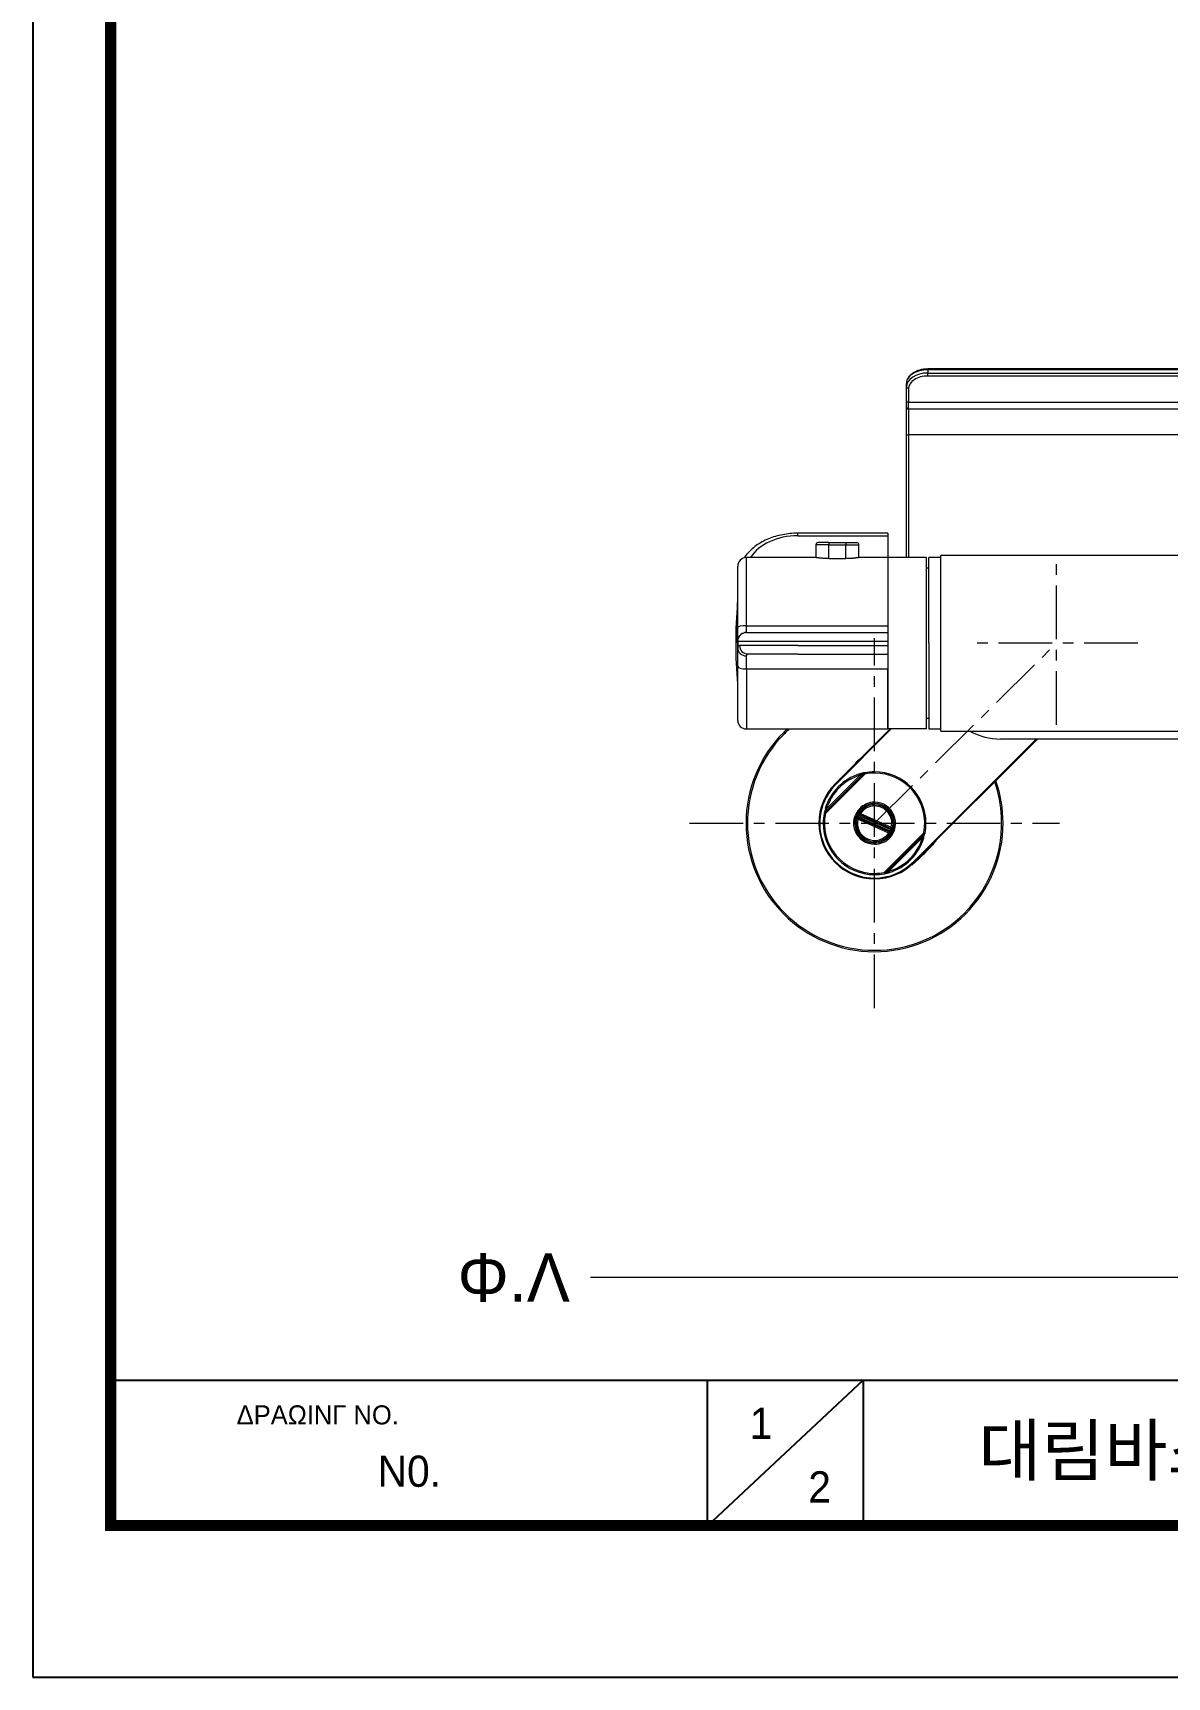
# Model space of a CAD drawing. Extents: x 1151 to 2280, y 0 to 827.
# Drawn here: x 1151.1 to 1415.9, y 0 to 383.8 of the extents above; entities that cross this region are included whole.
import ezdxf

# ---------------------------------------------------------------- set-up
doc = ezdxf.new("R2010")
doc.units = 0
doc.header["$LTSCALE"] = 10
doc.header["$MEASUREMENT"] = 0
doc.linetypes.add('CENTER', pattern=[2, 1.25, -0.25, 0.25, -0.25])
doc.layers.get('0').update_dxf_attribs({"linetype": 'CONTINUOUS'})
doc.layers.add('1', color=7, linetype='CONTINUOUS')
doc.layers.add('DEF_LAYER_ASSEM_MEMBER', color=7, linetype='CONTINUOUS')
doc.layers.add('20', color=7, linetype='CONTINUOUS', true_color=0xffffff)
doc.layers.add('치수선', color=7, linetype='CONTINUOUS', lineweight=20)
doc.styles.get("Standard").update_dxf_attribs({"font": 'SYMBOL'})
doc.styles.add('단선완성형', font='')
doc.styles.get('단선완성형').set_extended_font_data('Gulim')

msp = doc.modelspace()

# ---------------------------------------------------------------- linework, layer by layer
at = {"color": 5}
msp.add_line((1169.29, 69.28), (2077.88, 69.28), dxfattribs=at)
at = {"color": 5, "ltscale": 40}
for p, q in [((1308.56, 69.28), (1308.56, 35.27)), ((1308.56, 69.28), (1308.56, 35.27)), ((1344.95, 69.28), (1308.56, 35.27)), ((1344.95, 69.28), (1308.56, 35.27)), ((1344.95, 69.28), (1344.95, 35.27)), ((1344.95, 69.28), (1344.95, 35.27))]:
    msp.add_line(p, q, dxfattribs=at)
at = {"ltscale": 0.5}
msp.add_line((1169.29, 35.4), (1169.29, 35.4), dxfattribs=at)
msp.add_lwpolyline([(1151.14, 0), (2279.54, 0), (2279.54, 826.8), (1151.14, 826.8)], close=True, dxfattribs=at)
at = {"color": 5, "linetype": 'ByBlock', "lineweight": 200, "const_width": 2.6}
msp.add_lwpolyline([(1169.29, 35.4), (2261.29, 35.4), (2261.29, 807.6), (1169.29, 807.6)], close=True, dxfattribs=at)
at = {"layer": '1', "color": 7, "linetype": 'Continuous', "lineweight": 18}
for p, q in [((1530.03, 305.36), (1360.03, 305.36)), ((1355.03, 301.2), (1355.03, 301.97)), ((1355.03, 298), (1355.03, 301.2)), ((1355.03, 296.48), (1355.03, 298)), ((1355.03, 289.98), (1355.03, 296.48)), ((1534.53, 295.98), (1355.53, 295.98)), ((1355.03, 261.33), (1355.03, 289.98)), ((1350.68, 267.02), (1329.68, 267.02)), ((1350.68, 267.02), (1350.68, 266.44)), ((1350.68, 266.44), (1350.68, 261.33)), ((1333.93, 261.33), (1317.68, 261.33)), ((1333.93, 264.33), (1333.93, 261.33)), ((1336.93, 264.83), (1334.43, 264.83)), ((1336.93, 264.83), (1340.93, 264.83)), ((1336.93, 261.11), (1340.93, 261.11)), ((1340.93, 264.83), (1343.43, 264.83)), ((1343.93, 261.33), (1343.93, 264.33)), ((1350.68, 261.33), (1343.93, 261.33)), ((1350.68, 261.33), (1350.68, 245.42)), ((1359.68, 261.33), (1350.68, 261.33)), ((1350.68, 261.33), (1350.68, 245.42)), ((1359.68, 261.33), (1359.68, 221.33)), ((1363.03, 261.33), (1360.28, 261.33)), ((1360.28, 241.33), (1360.28, 261.33)), ((1315.68, 245.02), (1315.68, 259.33)), ((1360.28, 258.83), (1359.68, 258.83)), ((1315.68, 250.83), (1315.64, 250.83)), ((1315.64, 241.33), (1315.64, 250.83)), ((1315.68, 241.87), (1315.68, 245.02)), ((1315.68, 241.87), (1315.68, 240.23)), ((1317.69, 243.83), (1329.68, 243.83)), ((1329.68, 243.83), (1350.68, 243.83)), ((1350.68, 245.42), (1350.68, 243.83)), ((1350.68, 243.83), (1350.68, 241.83)), ((1350.68, 241.83), (1350.68, 240.83)), ((1315.64, 241.33), (1315.64, 231.83)), ((1315.68, 235.93), (1315.68, 240.23)), ((1329.68, 238.83), (1318.03, 238.83)), ((1329.68, 238.83), (1350.68, 238.83)), ((1350.68, 240.83), (1350.68, 238.83)), ((1350.68, 238.83), (1350.68, 235.33)), ((1360.28, 241.33), (1360.28, 221.33)), ((1315.68, 223.33), (1315.68, 235.93)), ((1350.68, 235.33), (1350.68, 221.33)), ((1350.68, 221.33), (1350.68, 235.33)), ((1315.64, 231.83), (1315.68, 231.83)), ((1359.68, 223.83), (1360.28, 223.83)), ((1317.68, 221.33), (1350.68, 221.33)), ((1351.22, 221.33), (1338.41, 208.53)), ((1359.68, 221.33), (1350.68, 221.33)), ((1356.79, 190.14), (1385.63, 218.98)), ((1360.28, 221.33), (1363.03, 221.33)), ((1426.23, 218.98), (1377.03, 218.98)), ((1345.16, 211.03), (1335.9, 201.78)), ((1343.59, 200.94), (1343.87, 200.83)), ((1343.72, 201.22), (1343.99, 201.09)), ((1351.02, 197.32), (1343.81, 200.52)), ((1344.17, 201.34), (1351.39, 198.13)), ((1350.05, 187.64), (1359.3, 196.89)), ((1351.02, 197.32), (1350.9, 197.04)), ((1351.48, 197.43), (1351.21, 197.56)), ((1351.6, 197.72), (1351.33, 197.83))]:
    msp.add_line(p, q, dxfattribs=at)
at = {"layer": '1', "color": 7, "linetype": 'Continuous', "lineweight": 13}
for p, q in [((1360.03, 305.36), (1360.03, 305.18)), ((1360.03, 305.18), (1360.03, 304.41)), ((1530.03, 305.18), (1360.03, 305.18)), ((1360.03, 304.41), (1530.03, 304.41)), ((1360.03, 303.71), (1360.03, 304.41)), ((1530.03, 303.71), (1360.03, 303.71)), ((1355.53, 300.82), (1355.53, 297.62)), ((1355.53, 295.98), (1355.53, 297.62)), ((1355.53, 297.62), (1534.53, 297.62)), ((1355.53, 295.98), (1355.53, 289.98)), ((1355.03, 289.98), (1355.53, 289.98)), ((1355.53, 289.98), (1355.53, 261.33)), ((1534.53, 289.98), (1355.53, 289.98)), ((1329.68, 266.44), (1329.68, 267.02)), ((1329.68, 266.44), (1350.68, 266.44)), ((1317.68, 245.42), (1317.68, 261.33)), ((1336.93, 264.33), (1333.93, 264.33)), ((1336.93, 264.83), (1336.93, 264.33)), ((1336.93, 261.11), (1336.93, 264.33)), ((1336.93, 264.33), (1340.93, 264.33)), ((1340.93, 264.83), (1340.93, 264.33)), ((1340.93, 264.33), (1343.93, 264.33)), ((1340.93, 261.11), (1340.93, 264.33)), ((1315.7, 241.83), (1329.68, 241.83)), ((1317.68, 243.85), (1317.68, 245.42)), ((1317.68, 245.42), (1350.68, 245.42)), ((1329.68, 241.83), (1350.68, 241.83)), ((1329.68, 240.83), (1316.08, 240.83)), ((1317.68, 235.33), (1317.68, 238.4)), ((1329.68, 240.83), (1350.68, 240.83)), ((1317.68, 235.33), (1317.68, 221.33)), ((1317.68, 235.33), (1350.68, 235.33)), ((1326.39, 220.55), (1326.62, 220.32)), ((1351.5, 221.33), (1338.55, 208.39)), ((1356.65, 190.28), (1385.35, 218.98)), ((1345.37, 210.82), (1345.31, 211.11)), ((1347.6, 211.33), (1347.6, 211.03)), ((1345.37, 210.82), (1336.12, 201.57)), ((1336.39, 202.69), (1344.24, 210.54)), ((1338.55, 208.39), (1338.41, 208.53)), ((1339.11, 207.82), (1339.33, 207.61)), ((1345.16, 211.03), (1345.37, 210.82)), ((1347.6, 204.23), (1347.6, 203.93)), ((1347.6, 203.65), (1347.6, 203.35)), ((1335.82, 201.62), (1336.12, 201.57)), ((1336.12, 201.57), (1335.9, 201.78)), ((1343.4, 200.32), (1343.69, 200.25)), ((1343.69, 200.25), (1343.81, 200.52)), ((1350.9, 197.04), (1343.69, 200.25)), ((1343.87, 200.83), (1351.21, 197.56)), ((1351.33, 197.83), (1343.99, 201.09)), ((1344.29, 201.61), (1344.04, 201.78)), ((1344.35, 202.59), (1344.14, 202.8)), ((1344.17, 201.34), (1344.29, 201.61)), ((1344.29, 201.61), (1351.51, 198.41)), ((1349.83, 187.85), (1359.09, 197.1)), ((1351.07, 195.87), (1350.85, 196.08)), ((1350.9, 197.04), (1351.15, 196.87)), ((1358.81, 195.98), (1350.96, 188.13)), ((1351.51, 198.41), (1351.39, 198.13)), ((1351.8, 198.34), (1351.51, 198.41)), ((1359.38, 197.04), (1359.09, 197.1)), ((1359.09, 197.1), (1359.3, 196.89)), ((1356.09, 190.85), (1355.87, 191.06)), ((1356.79, 190.14), (1356.65, 190.28)), ((1347.6, 186.53), (1347.6, 186.33)), ((1349.83, 187.85), (1349.89, 187.56)), ((1350.05, 187.64), (1349.83, 187.85)), ((1368.58, 178.35), (1368.81, 178.12))]:
    msp.add_line(p, q, dxfattribs=at)
at = {"layer": '1', "color": 7, "linetype": 'Continuous', "lineweight": 18}
for centre, radius, start, end in [((1355.53, 296.48), 0.5, 180, 270), ((1317.68, 259.33), 2, 90, 180), ((1334.43, 264.33), 0.5, 90, 180), ((1343.43, 264.33), 0.5, 0, 90), ((1415.18, 241.33), 100, 174.5487, 180), ((1415.18, 241.33), 100, 180, 185.4513), ((1317.68, 223.33), 2, 180, 270), ((1347.6, 199.33), 30, 135, 180), ((1347.6, 199.33), 29.67, 135, 225), ((1347.6, 199.33), 30, 132.8351, 135), ((1347.6, 199.33), 29.67, 132.1488, 135), ((1377.03, 233.98), 15, 241.1986, 270), ((1345.37, 210.82), 0.3, 101.0023, 135.0006), ((1347.6, 199.33), 12, 90, 101.0023), ((1347.6, 199.33), 12, 0, 90), ((1347.6, 199.33), 13, 135, 180), ((1347.6, 199.33), 12, 135, 163.3164), ((1347.6, 199.33), 12, 106.6836, 135), ((1347.6, 199.33), 29.67, 315, 19.0153), ((1347.6, 199.33), 30, 0, 19.3219), ((1347.6, 199.33), 4.32, 90, 145.4316), ((1347.6, 199.33), 4.6, 90, 135), ((1347.6, 199.33), 4.6, 0, 90), ((1347.6, 199.33), 4.32, 0, 90), ((1347.6, 199.33), 12, 168.9977, 180), ((1336.12, 201.57), 0.3, 135, 168.9977), ((1347.6, 199.33), 4.6, 135, 180), ((1347.6, 199.33), 4.32, 166.8266, 180), ((1343.69, 200.25), 0.3, 66.0324, 166.827), ((1347.6, 199.33), 4.02, 166.8267, 325.2443), ((1347.6, 199.33), 4.32, 154.0479, 158.2073), ((1344.29, 201.61), 0.3, 145.4297, 180), ((1344.29, 201.61), 0.3, 180, 246.042), ((1347.6, 199.33), 4.02, 90, 145.4312), ((1347.6, 199.33), 4.02, 346.639, 90), ((1347.6, 199.33), 30, 180, 270), ((1347.6, 199.33), 13, 180, 270), ((1347.6, 199.33), 12, 180, 270), ((1347.6, 199.33), 4.6, 180, 315), ((1347.6, 199.33), 4.32, 180, 270), ((1347.6, 199.33), 4.32, 270, 325.2439), ((1347.6, 199.33), 4.6, 315, 360), ((1350.9, 197.04), 0.3, 0, 66.0278), ((1350.9, 197.04), 0.3, 325.2449, 360), ((1351.51, 198.41), 0.3, 246.0292, 346.6396), ((1347.6, 199.33), 4.32, 333.8632, 338.0226), ((1347.6, 199.33), 4.32, 346.6388, 0), ((1347.6, 199.33), 12, 315, 343.3164), ((1359.09, 197.1), 0.3, 315, 348.9977), ((1347.6, 199.33), 12, 348.9977, 360), ((1347.6, 199.33), 30, 315, 0), ((1347.6, 199.33), 13, 270, 314.9999), ((1347.6, 199.33), 12, 286.6836, 315), ((1347.6, 199.33), 12, 270, 281.0023), ((1349.83, 187.85), 0.3, 281.0023, 315.0006), ((1347.6, 199.33), 29.67, 225, 270), ((1347.6, 199.33), 29.67, 270, 315), ((1347.6, 199.33), 30, 270, 315)]:
    msp.add_arc(centre, radius, start, end, dxfattribs=at)
at = {"layer": '1', "color": 7, "linetype": 'Continuous', "lineweight": 13}
for radius, start, end in [(12.8, 135, 270), (11.7, 135, 163.3164), (11.7, 106.6836, 135), (11.7, 90, 101.0023), (11.7, 348.9977, 90), (4.9, 90, 135), (4.9, 315, 90), (11.7, 168.9977, 270), (4.9, 135, 270), (4.02, 154.0479, 158.2073), (4.9, 270, 315), (4.02, 333.8632, 338.0226), (11.7, 315, 343.3164), (12.8, 270, 315), (11.7, 286.6836, 315), (11.7, 270, 281.0023)]:
    msp.add_arc((1347.6, 199.33), radius, start, end, dxfattribs=at)
for centre, major_axis, ratio, start_param, end_param in [((1360.03, 301.97), (5, 0), 0.642788, 1.570796, 3.141593), ((1360.03, 301.2), (-5, 0), 0.642788, 4.712389, 6.283185), ((1360.03, 300.82), (4.5, 0), 0.642788, 1.570796, 3.141593), ((1355.53, 301.2), (0.5, 0), 0.766044, 3.141593, 4.712389), ((1355.53, 298), (0.5, 0), 0.766044, 3.141593, 4.712389), ((1329.68, 257.95), (-12, 0), 0.707107, 4.712389, 5.873096), ((1317.68, 245.02), (-2, 0), 0.204545, 4.712389, 6.283185), ((1317.69, 241.83), (0, -2), 0.999006, 3.321253, 4.712389), ((1317.68, 241.87), (2, 0), 0.99102, 1.570796, 2.97008), ((1317.68, 240.23), (-2, 0), 0.913461, 0, 1.570796), ((1318.03, 240.83), (0, -2), 0.971418, 4.712389, 6.283185), ((1317.68, 235.93), (2, 0), 0.3, 3.141593, 4.712389)]:
    msp.add_ellipse(centre, major_axis=major_axis, ratio=ratio, start_param=start_param, end_param=end_param, dxfattribs=at)
at = {"layer": '1', "color": 7, "linetype": 'Continuous', "lineweight": 18}
for centre, major_axis, ratio, start_param, end_param in [((1317.68, 241.87), (2, 0), 0.99102, 2.97008, 3.141591), ((1317.69, 241.83), (0, -2), 0.999006, 3.141593, 3.321252)]:
    msp.add_ellipse(centre, major_axis=major_axis, ratio=ratio, start_param=start_param, end_param=end_param, dxfattribs=at)
for points, knots in [([(1360.03, 305.36), (1359.86, 305.36), (1359.37, 305.34), (1358.57, 305.24), (1357.68, 304.99), (1356.87, 304.63), (1356.17, 304.17), (1355.61, 303.62), (1355.22, 303), (1355.05, 302.43), (1355.03, 302.08), (1355.03, 301.97)], [0, 0, 0, 0, 0.06589, 0.189956, 0.314448, 0.439425, 0.564972, 0.690689, 0.815247, 0.936907, 1, 1, 1, 1]), ([(1329.68, 267.02), (1329.36, 267.02), (1328.46, 267), (1326.98, 266.86), (1325.26, 266.52), (1323.62, 266.03), (1322.06, 265.39), (1320.62, 264.6), (1319.33, 263.67), (1318.19, 262.62), (1317.51, 261.78), (1317.19, 261.31), (1317.15, 261.24)], [0, 0, 0, 0, 0.061917, 0.176469, 0.291217, 0.406169, 0.521359, 0.636767, 0.752221, 0.867402, 0.981857, 1, 1, 1, 1]), ([(1336.93, 261.11), (1336.83, 261.11), (1336.74, 261.11), (1336.54, 261.11), (1336.35, 261.12), (1336.16, 261.12), (1336.04, 261.13), (1336.02, 261.13), (1335.97, 261.13), (1335.94, 261.13), (1335.87, 261.14), (1335.83, 261.14), (1335.69, 261.15), (1335.52, 261.16), (1335.35, 261.17), (1335.23, 261.18), (1335.17, 261.19), (1335.11, 261.19), (1335.07, 261.2), (1335.05, 261.2), (1334.95, 261.21), (1334.81, 261.22), (1334.61, 261.24), (1334.49, 261.26), (1334.41, 261.27), (1334.39, 261.27), (1334.33, 261.28), (1334.31, 261.28), (1334.24, 261.29), (1334.16, 261.3), (1334.09, 261.31), (1334.05, 261.32), (1334.04, 261.32), (1334.01, 261.32), (1334, 261.32), (1333.97, 261.33), (1333.94, 261.33), (1333.93, 261.33), (1333.93, 261.33), (1333.93, 261.33)], [0, 0, 0, 0, 0.062448, 0.062448, 0.124896, 0.187344, 0.187344, 0.202956, 0.202956, 0.218568, 0.218568, 0.249792, 0.249792, 0.31224, 0.374688, 0.374688, 0.405912, 0.421524, 0.421524, 0.437136, 0.437136, 0.499584, 0.562032, 0.62448, 0.62448, 0.655704, 0.655704, 0.686928, 0.686928, 0.749376, 0.811824, 0.811824, 0.843048, 0.843048, 0.874272, 0.874272, 0.93672, 0.999168, 1, 1, 1, 1]), ([(1343.93, 261.33), (1343.93, 261.33), (1343.93, 261.33), (1343.92, 261.33), (1343.91, 261.33), (1343.91, 261.33), (1343.9, 261.33), (1343.88, 261.33), (1343.86, 261.32), (1343.81, 261.32), (1343.74, 261.31), (1343.69, 261.3), (1343.67, 261.3), (1343.62, 261.29), (1343.6, 261.29), (1343.53, 261.28), (1343.43, 261.26), (1343.32, 261.25), (1343.22, 261.24), (1343.17, 261.23), (1343.12, 261.23), (1343.09, 261.23), (1343.07, 261.22), (1342.99, 261.21), (1342.84, 261.2), (1342.61, 261.18), (1342.44, 261.16), (1342.33, 261.16), (1342.31, 261.16), (1342.26, 261.15), (1342.24, 261.15), (1342.17, 261.15), (1342.13, 261.14), (1341.99, 261.14), (1341.81, 261.13), (1341.62, 261.12), (1341.47, 261.12), (1341.43, 261.11), (1341.33, 261.11), (1341.28, 261.11), (1341.13, 261.11), (1341.03, 261.11), (1340.93, 261.11)], [0, 0, 0, 0, 0.061855, 0.061855, 0.077491, 0.077491, 0.093127, 0.124398, 0.124398, 0.186941, 0.249484, 0.249484, 0.280756, 0.280756, 0.312027, 0.312027, 0.37457, 0.437113, 0.437113, 0.468385, 0.48402, 0.48402, 0.499656, 0.499656, 0.562199, 0.624742, 0.687285, 0.687285, 0.702921, 0.702921, 0.718557, 0.718557, 0.749828, 0.749828, 0.812371, 0.874914, 0.874914, 0.906186, 0.906186, 0.937457, 0.937457, 1, 1, 1, 1]), ([(1315.68, 240.23), (1315.68, 240.23), (1315.68, 240.24), (1315.68, 240.26), (1315.68, 240.28), (1315.68, 240.29), (1315.68, 240.31), (1315.69, 240.32), (1315.69, 240.34), (1315.69, 240.35), (1315.69, 240.36), (1315.69, 240.36)], [0, 0, 0, 0, 0.114345, 0.228652, 0.342924, 0.457163, 0.571372, 0.685554, 0.799712, 0.913849, 1, 1, 1, 1]), ([(1344.11, 214.3), (1344.11, 214.3), (1344.1, 214.3), (1344.02, 214.24), (1343.85, 214.09), (1343.65, 213.91), (1343.49, 213.75), (1343.38, 213.65), (1343.31, 213.59), (1343.27, 213.54), (1343.23, 213.51), (1343.19, 213.46), (1343.15, 213.43), (1343.15, 213.41), (1343.15, 213.41), (1343.15, 213.41)], [0, 0, 0, 0, 0.110053, 0.27387, 0.427632, 0.584129, 0.664982, 0.729062, 0.755049, 0.778633, 0.801626, 0.825956, 0.884437, 0.96223, 1, 1, 1, 1]), ([(1345.31, 211.11), (1345.31, 211.11), (1345.31, 211.11), (1345.31, 211.11), (1345.31, 211.11), (1345.3, 211.11), (1345.3, 211.11), (1345.3, 211.11), (1345.29, 211.11), (1345.29, 211.11), (1345.29, 211.11), (1345.28, 211.11), (1345.27, 211.11), (1345.26, 211.1), (1345.24, 211.1), (1345.22, 211.1), (1345.19, 211.09), (1345.14, 211.08), (1345.08, 211.07), (1345.03, 211.06), (1344.97, 211.04), (1344.93, 211.03), (1344.91, 211.03), (1344.9, 211.03), (1344.89, 211.02), (1344.88, 211.02), (1344.86, 211.02), (1344.85, 211.01), (1344.83, 211.01), (1344.81, 211.01), (1344.79, 211), (1344.77, 211), (1344.74, 210.99), (1344.72, 210.98), (1344.69, 210.98), (1344.66, 210.97), (1344.63, 210.96), (1344.59, 210.95), (1344.56, 210.94), (1344.52, 210.93), (1344.48, 210.92), (1344.44, 210.91), (1344.4, 210.9), (1344.35, 210.89), (1344.31, 210.87), (1344.26, 210.86), (1344.21, 210.84), (1344.17, 210.83), (1344.16, 210.83)], [0, 0, 0, 0, 0.008315, 0.016856, 0.02562, 0.034609, 0.043825, 0.053272, 0.062959, 0.072893, 0.083087, 0.093554, 0.104309, 0.130389, 0.156505, 0.182812, 0.209413, 0.260504, 0.310075, 0.357671, 0.402775, 0.444855, 0.450226, 0.456901, 0.464872, 0.47413, 0.484662, 0.496456, 0.509495, 0.523777, 0.539308, 0.556104, 0.574192, 0.593582, 0.614266, 0.636237, 0.659489, 0.684026, 0.70985, 0.736966, 0.765376, 0.79508, 0.826075, 0.858351, 0.891899, 0.926704, 0.962746, 1, 1, 1, 1]), ([(1345.12, 211.01), (1345.1, 211.01), (1345, 210.97), (1344.65, 210.89), (1344.36, 210.84), (1344.16, 210.81)], [0, 0, 0, 0, 0.09004, 0.449414, 1, 1, 1, 1]), ([(1344.24, 210.54), (1344.29, 210.57), (1344.38, 210.62), (1344.52, 210.7), (1344.64, 210.76), (1344.73, 210.81), (1344.79, 210.85), (1344.86, 210.88), (1344.94, 210.93), (1345.04, 210.98), (1345.13, 211.02), (1345.16, 211.03), (1345.16, 211.03)], [0, 0, 0, 0, 0.125061, 0.250123, 0.375184, 0.437715, 0.500245, 0.562776, 0.625307, 0.750368, 0.87543, 1, 1, 1, 1]), ([(1335.9, 201.78), (1335.9, 201.78), (1335.91, 201.8), (1335.96, 201.89), (1336.01, 201.99), (1336.05, 202.08), (1336.09, 202.14), (1336.12, 202.21), (1336.17, 202.3), (1336.24, 202.41), (1336.31, 202.55), (1336.37, 202.65), (1336.39, 202.69)], [0, 0, 0, 0, 0.125, 0.25, 0.375, 0.4375, 0.5, 0.5625, 0.625, 0.75, 0.875, 1, 1, 1, 1]), ([(1336.13, 202.77), (1336.1, 202.58), (1336.05, 202.31), (1335.98, 202.01), (1335.94, 201.88), (1335.93, 201.83), (1335.92, 201.81)], [0, 0, 0, 0, 0.549785, 0.799323, 0.909746, 1, 1, 1, 1]), ([(1343.4, 200.32), (1343.4, 200.32), (1343.4, 200.32), (1343.4, 200.32), (1343.4, 200.32), (1343.4, 200.32), (1343.4, 200.32), (1343.4, 200.32), (1343.4, 200.33), (1343.4, 200.33), (1343.4, 200.33), (1343.4, 200.33), (1343.4, 200.33), (1343.4, 200.34), (1343.4, 200.34), (1343.4, 200.34), (1343.4, 200.35), (1343.4, 200.35), (1343.41, 200.36), (1343.41, 200.36), (1343.41, 200.37), (1343.41, 200.38), (1343.42, 200.4), (1343.42, 200.43), (1343.43, 200.47), (1343.45, 200.51), (1343.46, 200.55), (1343.47, 200.6), (1343.49, 200.65), (1343.5, 200.7), (1343.51, 200.73), (1343.52, 200.75), (1343.53, 200.78), (1343.54, 200.8), (1343.55, 200.82), (1343.56, 200.85), (1343.56, 200.87), (1343.57, 200.89), (1343.58, 200.91), (1343.59, 200.93), (1343.59, 200.94)], [0, 0, 0, 0, 0.011884, 0.02375, 0.035604, 0.047453, 0.059303, 0.07116, 0.083032, 0.094924, 0.106843, 0.118795, 0.130787, 0.142824, 0.154914, 0.167061, 0.179273, 0.191555, 0.203912, 0.216351, 0.228878, 0.241497, 0.302241, 0.36335, 0.425384, 0.488882, 0.552717, 0.615925, 0.679012, 0.742488, 0.768957, 0.795161, 0.821138, 0.846927, 0.872569, 0.898104, 0.923573, 0.949018, 0.974479, 1, 1, 1, 1]), ([(1343.62, 200.76), (1343.59, 200.73), (1343.55, 200.68), (1343.49, 200.58), (1343.44, 200.48), (1343.42, 200.41), (1343.41, 200.37)], [0, 0, 0, 0, 0.225349, 0.468342, 0.726751, 1, 1, 1, 1]), ([(1343.47, 200.46), (1343.48, 200.47), (1343.51, 200.5), (1343.58, 200.56), (1343.65, 200.61), (1343.7, 200.64)], [0, 0, 0, 0, 0.173144, 0.468277, 1, 1, 1, 1]), ([(1343.56, 200.55), (1343.58, 200.56), (1343.62, 200.57), (1343.69, 200.58), (1343.76, 200.57), (1343.8, 200.56), (1343.81, 200.55)], [0, 0, 0, 0, 0.265993, 0.525001, 0.771079, 1, 1, 1, 1]), ([(1343.72, 201.22), (1343.72, 201.23), (1343.72, 201.24), (1343.73, 201.25), (1343.73, 201.26), (1343.74, 201.27), (1343.75, 201.28), (1343.75, 201.29), (1343.76, 201.3), (1343.76, 201.31), (1343.77, 201.32), (1343.77, 201.33), (1343.78, 201.35), (1343.78, 201.36), (1343.79, 201.37), (1343.8, 201.38), (1343.8, 201.39), (1343.81, 201.4), (1343.81, 201.41), (1343.82, 201.42), (1343.83, 201.43), (1343.84, 201.45), (1343.86, 201.49), (1343.89, 201.54), (1343.91, 201.58), (1343.94, 201.62), (1343.96, 201.66), (1343.98, 201.69), (1344, 201.72), (1344.01, 201.74), (1344.02, 201.75), (1344.02, 201.76), (1344.03, 201.76), (1344.03, 201.77), (1344.04, 201.77), (1344.04, 201.78), (1344.04, 201.78), (1344.04, 201.78), (1344.04, 201.78), (1344.04, 201.78), (1344.04, 201.78), (1344.04, 201.78)], [0, 0, 0, 0, 0.012767, 0.025514, 0.038246, 0.05097, 0.06369, 0.076411, 0.089138, 0.101877, 0.114633, 0.127411, 0.140217, 0.153054, 0.165929, 0.178846, 0.191811, 0.204827, 0.217901, 0.231037, 0.244239, 0.257513, 0.320948, 0.384019, 0.447235, 0.511104, 0.574567, 0.636591, 0.697713, 0.758497, 0.781365, 0.803944, 0.826266, 0.848367, 0.870283, 0.892051, 0.913708, 0.935292, 0.956843, 0.9784, 1, 1, 1, 1]), ([(1344.01, 201.74), (1343.99, 201.71), (1343.96, 201.65), (1343.91, 201.54), (1343.88, 201.43), (1343.87, 201.36), (1343.87, 201.33)], [0, 0, 0, 0, 0.273215, 0.531604, 0.7746, 1, 1, 1, 1]), ([(1344.01, 201.34), (1344, 201.4), (1343.99, 201.48), (1343.99, 201.57), (1343.99, 201.61), (1343.99, 201.61)], [0, 0, 0, 0, 0.570961, 0.8878, 1, 1, 1, 1]), ([(1344.16, 201.32), (1344.14, 201.33), (1344.1, 201.35), (1344.05, 201.39), (1344.01, 201.45), (1343.99, 201.49), (1343.99, 201.51)], [0, 0, 0, 0, 0.228993, 0.475088, 0.734066, 1, 1, 1, 1]), ([(1351.04, 197.34), (1351.06, 197.33), (1351.09, 197.31), (1351.14, 197.27), (1351.18, 197.21), (1351.2, 197.17), (1351.21, 197.15)], [0, 0, 0, 0, 0.22892, 0.474998, 0.734007, 1, 1, 1, 1]), ([(1351.48, 197.43), (1351.47, 197.43), (1351.47, 197.42), (1351.47, 197.41), (1351.46, 197.4), (1351.45, 197.39), (1351.45, 197.38), (1351.44, 197.37), (1351.44, 197.36), (1351.43, 197.34), (1351.43, 197.33), (1351.42, 197.32), (1351.41, 197.31), (1351.41, 197.3), (1351.4, 197.29), (1351.4, 197.28), (1351.39, 197.27), (1351.39, 197.26), (1351.38, 197.25), (1351.37, 197.24), (1351.37, 197.23), (1351.36, 197.2), (1351.33, 197.17), (1351.31, 197.12), (1351.28, 197.08), (1351.26, 197.04), (1351.23, 197), (1351.21, 196.97), (1351.19, 196.94), (1351.18, 196.92), (1351.17, 196.91), (1351.17, 196.9), (1351.16, 196.9), (1351.16, 196.89), (1351.16, 196.89), (1351.15, 196.88), (1351.15, 196.88), (1351.15, 196.88), (1351.15, 196.87), (1351.15, 196.87), (1351.15, 196.87), (1351.15, 196.87)], [0, 0, 0, 0, 0.012767, 0.025514, 0.038247, 0.050971, 0.063691, 0.076412, 0.08914, 0.10188, 0.114636, 0.127415, 0.140221, 0.153059, 0.165935, 0.178852, 0.191818, 0.204835, 0.21791, 0.231046, 0.244249, 0.257523, 0.320965, 0.384041, 0.44726, 0.511129, 0.574594, 0.636617, 0.697737, 0.758514, 0.781381, 0.803958, 0.826279, 0.848378, 0.870292, 0.892058, 0.913713, 0.935296, 0.956846, 0.978401, 1, 1, 1, 1]), ([(1351.18, 196.92), (1351.2, 196.95), (1351.24, 197.01), (1351.28, 197.12), (1351.31, 197.22), (1351.32, 197.3), (1351.32, 197.33)], [0, 0, 0, 0, 0.273249, 0.531659, 0.774651, 1, 1, 1, 1]), ([(1351.18, 197.32), (1351.19, 197.26), (1351.21, 197.17), (1351.21, 197.08), (1351.2, 197.05), (1351.2, 197.04)], [0, 0, 0, 0, 0.572134, 0.889697, 1, 1, 1, 1]), ([(1351.64, 198.11), (1351.61, 198.1), (1351.57, 198.09), (1351.51, 198.08), (1351.44, 198.09), (1351.4, 198.1), (1351.38, 198.11)], [0, 0, 0, 0, 0.265934, 0.524912, 0.771007, 1, 1, 1, 1]), ([(1351.72, 198.19), (1351.71, 198.18), (1351.69, 198.16), (1351.62, 198.09), (1351.55, 198.05), (1351.49, 198.02)], [0, 0, 0, 0, 0.175259, 0.469593, 1, 1, 1, 1]), ([(1351.58, 197.9), (1351.6, 197.93), (1351.65, 197.98), (1351.71, 198.07), (1351.76, 198.18), (1351.78, 198.25), (1351.79, 198.28)], [0, 0, 0, 0, 0.2254, 0.468397, 0.726786, 1, 1, 1, 1]), ([(1351.8, 198.34), (1351.8, 198.34), (1351.8, 198.34), (1351.8, 198.34), (1351.8, 198.34), (1351.8, 198.33), (1351.8, 198.33), (1351.8, 198.33), (1351.8, 198.33), (1351.8, 198.33), (1351.8, 198.33), (1351.8, 198.32), (1351.8, 198.32), (1351.8, 198.32), (1351.8, 198.31), (1351.8, 198.31), (1351.79, 198.31), (1351.79, 198.3), (1351.79, 198.3), (1351.79, 198.29), (1351.79, 198.29), (1351.79, 198.28), (1351.78, 198.26), (1351.77, 198.23), (1351.76, 198.19), (1351.75, 198.15), (1351.74, 198.1), (1351.72, 198.05), (1351.71, 198), (1351.69, 197.96), (1351.68, 197.93), (1351.67, 197.9), (1351.67, 197.88), (1351.66, 197.86), (1351.65, 197.83), (1351.64, 197.81), (1351.63, 197.79), (1351.62, 197.76), (1351.61, 197.74), (1351.61, 197.73), (1351.6, 197.72)], [0, 0, 0, 0, 0.011885, 0.023751, 0.035606, 0.047456, 0.059306, 0.071165, 0.083037, 0.09493, 0.10685, 0.118803, 0.130795, 0.142834, 0.154925, 0.167073, 0.179286, 0.191569, 0.203927, 0.216367, 0.228894, 0.241514, 0.302265, 0.363377, 0.425412, 0.488907, 0.552742, 0.615948, 0.67903, 0.742499, 0.768966, 0.795169, 0.821144, 0.846933, 0.872573, 0.898107, 0.923575, 0.949019, 0.97448, 1, 1, 1, 1]), ([(1359.3, 196.89), (1359.3, 196.89), (1359.29, 196.87), (1359.24, 196.78), (1359.19, 196.68), (1359.15, 196.59), (1359.11, 196.53), (1359.08, 196.46), (1359.03, 196.37), (1358.97, 196.25), (1358.89, 196.11), (1358.83, 196.02), (1358.81, 195.98)], [0, 0, 0, 0, 0.125, 0.25, 0.375, 0.4375, 0.5, 0.5625, 0.625, 0.75, 0.875, 1, 1, 1, 1]), ([(1359.08, 195.9), (1359.1, 196.09), (1359.15, 196.36), (1359.22, 196.66), (1359.26, 196.79), (1359.27, 196.84), (1359.28, 196.86)], [0, 0, 0, 0, 0.549785, 0.799323, 0.909746, 1, 1, 1, 1]), ([(1356.29, 189.59), (1356.29, 189.59), (1356.3, 189.59), (1356.32, 189.61), (1356.42, 189.68), (1356.57, 189.81), (1356.85, 190.04), (1357.34, 190.47), (1358.11, 191.17), (1359.01, 192.05), (1360.03, 193.09), (1361.03, 194.15), (1361.65, 194.84), (1361.91, 195.15), (1362, 195.28), (1362, 195.31), (1362, 195.31)], [0, 0, 0, 0, 0.008279, 0.04131, 0.07175, 0.101344, 0.131768, 0.200488, 0.283478, 0.408289, 0.549474, 0.706965, 0.82687, 0.889636, 0.956811, 1, 1, 1, 1]), ([(1350.96, 188.13), (1350.91, 188.1), (1350.82, 188.05), (1350.68, 187.97), (1350.56, 187.91), (1350.47, 187.86), (1350.41, 187.82), (1350.34, 187.79), (1350.26, 187.74), (1350.16, 187.69), (1350.07, 187.65), (1350.05, 187.64), (1350.05, 187.64)], [0, 0, 0, 0, 0.125061, 0.250122, 0.375182, 0.437713, 0.500243, 0.562774, 0.625304, 0.750365, 0.875425, 1, 1, 1, 1]), ([(1349.89, 187.56), (1349.89, 187.56), (1349.89, 187.56), (1349.89, 187.56), (1349.89, 187.56), (1349.9, 187.56), (1349.9, 187.56), (1349.9, 187.56), (1349.91, 187.56), (1349.91, 187.56), (1349.91, 187.56), (1349.92, 187.56), (1349.93, 187.56), (1349.94, 187.57), (1349.96, 187.57), (1349.98, 187.57), (1350.02, 187.58), (1350.06, 187.59), (1350.12, 187.6), (1350.17, 187.61), (1350.23, 187.63), (1350.27, 187.64), (1350.29, 187.64), (1350.3, 187.64), (1350.31, 187.64), (1350.32, 187.65), (1350.34, 187.65), (1350.35, 187.65), (1350.37, 187.66), (1350.39, 187.66), (1350.41, 187.67), (1350.43, 187.67), (1350.46, 187.68), (1350.48, 187.69), (1350.51, 187.69), (1350.54, 187.7), (1350.57, 187.71), (1350.61, 187.72), (1350.64, 187.73), (1350.68, 187.74), (1350.72, 187.75), (1350.76, 187.76), (1350.8, 187.77), (1350.85, 187.78), (1350.9, 187.8), (1350.94, 187.81), (1350.99, 187.82), (1351.03, 187.83), (1351.05, 187.84)], [0, 0, 0, 0, 0.008315, 0.016856, 0.02562, 0.034609, 0.043825, 0.053272, 0.062959, 0.072893, 0.083087, 0.093554, 0.104309, 0.130389, 0.156505, 0.182812, 0.209413, 0.260504, 0.310075, 0.357671, 0.402775, 0.444855, 0.450226, 0.456901, 0.464872, 0.47413, 0.484662, 0.496456, 0.509495, 0.523777, 0.539308, 0.556104, 0.574192, 0.593582, 0.614266, 0.636237, 0.659489, 0.684026, 0.70985, 0.736966, 0.765376, 0.79508, 0.826075, 0.858351, 0.891899, 0.926704, 0.962746, 1, 1, 1, 1]), ([(1350.08, 187.65), (1350.1, 187.66), (1350.2, 187.69), (1350.55, 187.78), (1350.84, 187.83), (1351.04, 187.86)], [0, 0, 0, 0, 0.09004, 0.449414, 1, 1, 1, 1])]:
    msp.add_open_spline(points, degree=3, knots=knots, dxfattribs=at)
for points, degree in [([(1315.72, 242.22), (1315.68, 241.84)], 1), ([(1315.7, 241.83), (1315.69, 241.83), (1315.68, 241.85), (1315.68, 241.87)], 3), ([(1317.68, 243.85), (1317.68, 243.84), (1317.69, 243.83), (1317.69, 243.83)], 3), ([(1315.69, 240.28), (1315.72, 239.9)], 1)]:
    msp.add_open_spline(points, degree=degree, dxfattribs=at)
at = {"layer": '1', "color": 7, "linetype": 'Continuous', "lineweight": 13}
for points, knots in [([(1315.69, 240.36), (1315.69, 240.36), (1315.69, 240.37), (1315.69, 240.38), (1315.69, 240.39), (1315.69, 240.41), (1315.69, 240.42), (1315.7, 240.43), (1315.7, 240.45), (1315.7, 240.46), (1315.7, 240.47), (1315.7, 240.48), (1315.71, 240.5), (1315.71, 240.51), (1315.71, 240.52), (1315.71, 240.53), (1315.72, 240.54), (1315.72, 240.55), (1315.72, 240.56), (1315.73, 240.58), (1315.73, 240.59), (1315.74, 240.6), (1315.74, 240.61), (1315.74, 240.62), (1315.75, 240.63), (1315.75, 240.63), (1315.76, 240.64), (1315.76, 240.65), (1315.77, 240.66), (1315.77, 240.67), (1315.78, 240.68), (1315.78, 240.69), (1315.79, 240.69), (1315.79, 240.7), (1315.8, 240.71), (1315.8, 240.72), (1315.81, 240.72), (1315.81, 240.73), (1315.82, 240.74), (1315.83, 240.74), (1315.83, 240.75), (1315.84, 240.76), (1315.85, 240.76), (1315.85, 240.77), (1315.86, 240.77), (1315.87, 240.78), (1315.88, 240.78), (1315.88, 240.79), (1315.89, 240.79), (1315.9, 240.8), (1315.91, 240.8), (1315.92, 240.8), (1315.93, 240.81), (1315.93, 240.81), (1315.94, 240.81), (1315.95, 240.82), (1315.96, 240.82), (1315.97, 240.82), (1315.98, 240.82), (1315.99, 240.83), (1316, 240.83), (1316.01, 240.83), (1316.02, 240.83), (1316.03, 240.83), (1316.04, 240.83), (1316.05, 240.83), (1316.06, 240.83), (1316.07, 240.83), (1316.08, 240.83), (1316.08, 240.83)], [0, 0, 0, 0, 0.003652, 0.01855, 0.033446, 0.04834, 0.063234, 0.078127, 0.093019, 0.107912, 0.122806, 0.1377, 0.152596, 0.167493, 0.182392, 0.197294, 0.212199, 0.227106, 0.242017, 0.256932, 0.271851, 0.286775, 0.301703, 0.316637, 0.331577, 0.346523, 0.361475, 0.376434, 0.3914, 0.406373, 0.421355, 0.436345, 0.451343, 0.46635, 0.481367, 0.496393, 0.511429, 0.526476, 0.541533, 0.556602, 0.571682, 0.586774, 0.601878, 0.616994, 0.632124, 0.647267, 0.662423, 0.677593, 0.692778, 0.707977, 0.723191, 0.738421, 0.753666, 0.768927, 0.784205, 0.799499, 0.814811, 0.830139, 0.845486, 0.860851, 0.876234, 0.891635, 0.907056, 0.922496, 0.937956, 0.953436, 0.968937, 0.984458, 1, 1, 1, 1]), ([(1318.03, 238.83), (1318.02, 238.83), (1318.02, 238.83), (1318.01, 238.83), (1318, 238.83), (1317.99, 238.83), (1317.98, 238.83), (1317.97, 238.83), (1317.96, 238.83), (1317.95, 238.83), (1317.94, 238.83), (1317.93, 238.82), (1317.92, 238.82), (1317.91, 238.82), (1317.9, 238.82), (1317.9, 238.82), (1317.89, 238.81), (1317.88, 238.81), (1317.87, 238.81), (1317.86, 238.8), (1317.86, 238.8), (1317.85, 238.8), (1317.84, 238.79), (1317.84, 238.79), (1317.83, 238.78), (1317.82, 238.78), (1317.82, 238.77), (1317.81, 238.77), (1317.8, 238.76), (1317.8, 238.76), (1317.79, 238.75), (1317.78, 238.75), (1317.78, 238.74), (1317.77, 238.74), (1317.77, 238.73), (1317.76, 238.72), (1317.76, 238.72), (1317.75, 238.71), (1317.75, 238.7), (1317.74, 238.69), (1317.74, 238.69), (1317.74, 238.68), (1317.73, 238.67), (1317.73, 238.66), (1317.72, 238.65), (1317.72, 238.65), (1317.72, 238.64), (1317.71, 238.63), (1317.71, 238.62), (1317.71, 238.61), (1317.71, 238.6), (1317.7, 238.59), (1317.7, 238.58), (1317.7, 238.57), (1317.7, 238.56), (1317.69, 238.55), (1317.69, 238.54), (1317.69, 238.53), (1317.69, 238.51), (1317.69, 238.5), (1317.69, 238.49), (1317.69, 238.48), (1317.68, 238.47), (1317.68, 238.45), (1317.68, 238.44), (1317.68, 238.43), (1317.68, 238.41), (1317.68, 238.41), (1317.68, 238.4)], [0, 0, 0, 0, 0.01505, 0.030096, 0.045136, 0.060172, 0.075205, 0.090233, 0.105259, 0.120281, 0.135302, 0.15032, 0.165337, 0.180352, 0.195366, 0.21038, 0.225394, 0.240409, 0.255424, 0.27044, 0.285457, 0.300477, 0.315498, 0.330522, 0.34555, 0.36058, 0.375615, 0.390653, 0.405697, 0.420745, 0.435798, 0.450858, 0.465923, 0.480995, 0.496073, 0.511159, 0.526253, 0.541355, 0.556465, 0.571584, 0.586712, 0.601849, 0.616997, 0.632154, 0.647323, 0.662502, 0.677693, 0.692896, 0.708111, 0.723339, 0.738579, 0.753833, 0.7691, 0.784382, 0.799677, 0.814988, 0.830314, 0.845655, 0.861012, 0.876386, 0.891776, 0.907182, 0.922607, 0.938049, 0.953509, 0.968987, 0.984484, 1, 1, 1, 1]), ([(1344.16, 210.83), (1344.16, 210.83), (1344.16, 210.82), (1344.18, 210.75), (1344.21, 210.65), (1344.23, 210.57), (1344.24, 210.54)], [0, 0, 0, 0, 0.253348, 0.506999, 0.76065, 1, 1, 1, 1]), ([(1336.39, 202.69), (1336.36, 202.7), (1336.29, 202.72), (1336.19, 202.76), (1336.12, 202.78), (1336.11, 202.78), (1336.11, 202.78)], [0, 0, 0, 0, 0.23995, 0.493665, 0.747381, 1, 1, 1, 1]), ([(1343.87, 200.83), (1343.87, 200.82), (1343.87, 200.82), (1343.86, 200.81), (1343.86, 200.8), (1343.86, 200.79), (1343.85, 200.78), (1343.85, 200.77), (1343.85, 200.76), (1343.85, 200.75), (1343.84, 200.73), (1343.84, 200.72), (1343.84, 200.7), (1343.83, 200.69), (1343.83, 200.68), (1343.83, 200.66), (1343.82, 200.65), (1343.82, 200.63), (1343.82, 200.62), (1343.82, 200.6), (1343.81, 200.58), (1343.81, 200.57), (1343.81, 200.56), (1343.81, 200.55), (1343.81, 200.54), (1343.81, 200.54), (1343.81, 200.53), (1343.81, 200.53), (1343.81, 200.53), (1343.81, 200.52), (1343.81, 200.52), (1343.81, 200.52)], [0, 0, 0, 0, 0.016911, 0.035379, 0.055407, 0.076999, 0.100157, 0.124884, 0.151181, 0.179049, 0.20849, 0.239504, 0.272093, 0.306257, 0.341996, 0.379312, 0.418204, 0.458674, 0.500721, 0.553714, 0.604614, 0.653425, 0.700153, 0.744804, 0.787386, 0.827907, 0.866376, 0.902805, 0.937208, 0.9696, 1, 1, 1, 1]), ([(1344.17, 201.34), (1344.17, 201.34), (1344.17, 201.34), (1344.17, 201.34), (1344.17, 201.34), (1344.17, 201.34), (1344.17, 201.34), (1344.17, 201.34), (1344.16, 201.34), (1344.16, 201.33), (1344.16, 201.33), (1344.16, 201.33), (1344.15, 201.33), (1344.15, 201.32), (1344.15, 201.32), (1344.14, 201.32), (1344.14, 201.31), (1344.14, 201.31), (1344.13, 201.3), (1344.13, 201.29), (1344.12, 201.29), (1344.11, 201.28), (1344.1, 201.27), (1344.09, 201.25), (1344.08, 201.24), (1344.07, 201.22), (1344.05, 201.2), (1344.04, 201.18), (1344.03, 201.16), (1344.02, 201.15), (1344.01, 201.13), (1344, 201.12), (1343.99, 201.1), (1343.99, 201.1), (1343.99, 201.09)], [0, 0, 0, 0, 0.017043, 0.034743, 0.053104, 0.072131, 0.091825, 0.11219, 0.133229, 0.154943, 0.177335, 0.200407, 0.22416, 0.248596, 0.273717, 0.299523, 0.326017, 0.353199, 0.38107, 0.409632, 0.438885, 0.46883, 0.499468, 0.563318, 0.623492, 0.67999, 0.732814, 0.781965, 0.827448, 0.869264, 0.90742, 0.941921, 0.972777, 1, 1, 1, 1]), ([(1351.02, 197.32), (1351.02, 197.32), (1351.02, 197.32), (1351.02, 197.32), (1351.02, 197.32), (1351.02, 197.32), (1351.03, 197.32), (1351.03, 197.32), (1351.03, 197.32), (1351.03, 197.32), (1351.03, 197.33), (1351.04, 197.33), (1351.04, 197.33), (1351.04, 197.34), (1351.04, 197.34), (1351.05, 197.34), (1351.05, 197.35), (1351.06, 197.35), (1351.06, 197.36), (1351.07, 197.36), (1351.07, 197.37), (1351.08, 197.38), (1351.09, 197.39), (1351.1, 197.4), (1351.11, 197.42), (1351.13, 197.44), (1351.14, 197.46), (1351.15, 197.48), (1351.17, 197.5), (1351.18, 197.51), (1351.19, 197.53), (1351.19, 197.54), (1351.2, 197.55), (1351.21, 197.56), (1351.21, 197.56)], [0, 0, 0, 0, 0.01713, 0.034907, 0.053335, 0.072419, 0.092161, 0.112564, 0.133632, 0.155366, 0.177769, 0.200842, 0.224588, 0.249008, 0.274104, 0.299877, 0.326329, 0.35346, 0.381272, 0.409766, 0.438943, 0.468804, 0.499349, 0.563655, 0.624194, 0.68097, 0.733983, 0.783235, 0.82873, 0.870469, 0.908458, 0.942704, 0.973213, 1, 1, 1, 1]), ([(1351.33, 197.83), (1351.33, 197.83), (1351.33, 197.84), (1351.33, 197.85), (1351.33, 197.85), (1351.34, 197.86), (1351.34, 197.87), (1351.34, 197.88), (1351.35, 197.9), (1351.35, 197.91), (1351.35, 197.92), (1351.36, 197.93), (1351.36, 197.94), (1351.36, 197.96), (1351.37, 197.97), (1351.37, 197.98), (1351.37, 198), (1351.37, 198.01), (1351.38, 198.03), (1351.38, 198.04), (1351.38, 198.06), (1351.38, 198.07), (1351.38, 198.09), (1351.39, 198.1), (1351.39, 198.11), (1351.39, 198.11), (1351.39, 198.12), (1351.39, 198.12), (1351.39, 198.13), (1351.39, 198.13), (1351.39, 198.13), (1351.39, 198.13), (1351.39, 198.13)], [0, 0, 0, 0, 0.016208, 0.03377, 0.052691, 0.072972, 0.094617, 0.117626, 0.142002, 0.167746, 0.19486, 0.223343, 0.253197, 0.284422, 0.31702, 0.35099, 0.386333, 0.42305, 0.461141, 0.500605, 0.553755, 0.604785, 0.653701, 0.700508, 0.745213, 0.78782, 0.82834, 0.86678, 0.903152, 0.937469, 0.969745, 1, 1, 1, 1]), ([(1358.81, 195.98), (1358.84, 195.97), (1358.91, 195.94), (1359.01, 195.91), (1359.08, 195.89), (1359.1, 195.89), (1359.1, 195.89)], [0, 0, 0, 0, 0.23995, 0.493665, 0.747381, 1, 1, 1, 1]), ([(1351.05, 187.84), (1351.05, 187.84), (1351.04, 187.85), (1351.02, 187.92), (1350.99, 188.02), (1350.97, 188.09), (1350.96, 188.13)], [0, 0, 0, 0, 0.253348, 0.506999, 0.76065, 1, 1, 1, 1])]:
    msp.add_open_spline(points, degree=3, knots=knots, dxfattribs=at)
at = {"layer": '20', "color": 7, "linetype": 'Continuous', "lineweight": 18}
for p, q in [((1531.03, 261.83), (1363.03, 261.83)), ((1363.03, 220.83), (1363.03, 261.83)), ((1363.03, 220.83), (1421.53, 220.83))]:
    msp.add_line(p, q, dxfattribs=at)
at = {"layer": 'DEF_LAYER_ASSEM_MEMBER', "color": 1, "linetype": 'CENTER', "lineweight": 5}
for p, q in [((1390.03, 222.33), (1390.03, 260.33)), ((1347.6, 156.18), (1347.6, 242.49)), ((1347.6, 199.33), (1390.03, 241.33)), ((1409.03, 241.33), (1371.03, 241.33)), ((1304.44, 199.33), (1390.76, 199.33))]:
    msp.add_line(p, q, dxfattribs=at)
at = {"layer": '치수선'}
msp.add_line((1996.38, 93.31), (1281.3, 93.31), dxfattribs=at)

# ---------------------------------------------------------------- texts
at = {"color": 5, "ltscale": 40}
msp.add_text('DRAWING NO.', height=4.453, dxfattribs=at).set_placement((1198.71, 58.99))
at = {"attachment_point": 1, "style": '단선완성형'}
for s, insert, char_height, width in [('1', (1318.46, 62.9), 7.29, 10.17), ('N0. ', (1231.59, 51.71), 7.287, 45.7148), ('2', (1332.13, 48.05), 7.29, 10.17)]:
    msp.add_mtext(s, dxfattribs=dict(at, insert=insert, char_height=char_height, width=width))
at = {"color": 2, "insert": (1371.87, 58.8), "char_height": 11.7115, "width": 542.2757, "attachment_point": 1, "style": '단선완성형'}
msp.add_mtext('\\pt515.31;{\\fPretendard Variable SemiBold|b0|i0|c129|p2;대림바스(주)} 자동온도조절식_THERMO_유니버설 수전_DL S3623', dxfattribs=at)
at = {"layer": '치수선', "insert": (1276.48, 98.92), "char_height": 11.25, "attachment_point": 3}
msp.add_mtext_dynamic_manual_height_columns('F.L', width=17.4109, gutter_width=12.5, heights=[0], dxfattribs=at)

doc.saveas('drawing.dxf')
